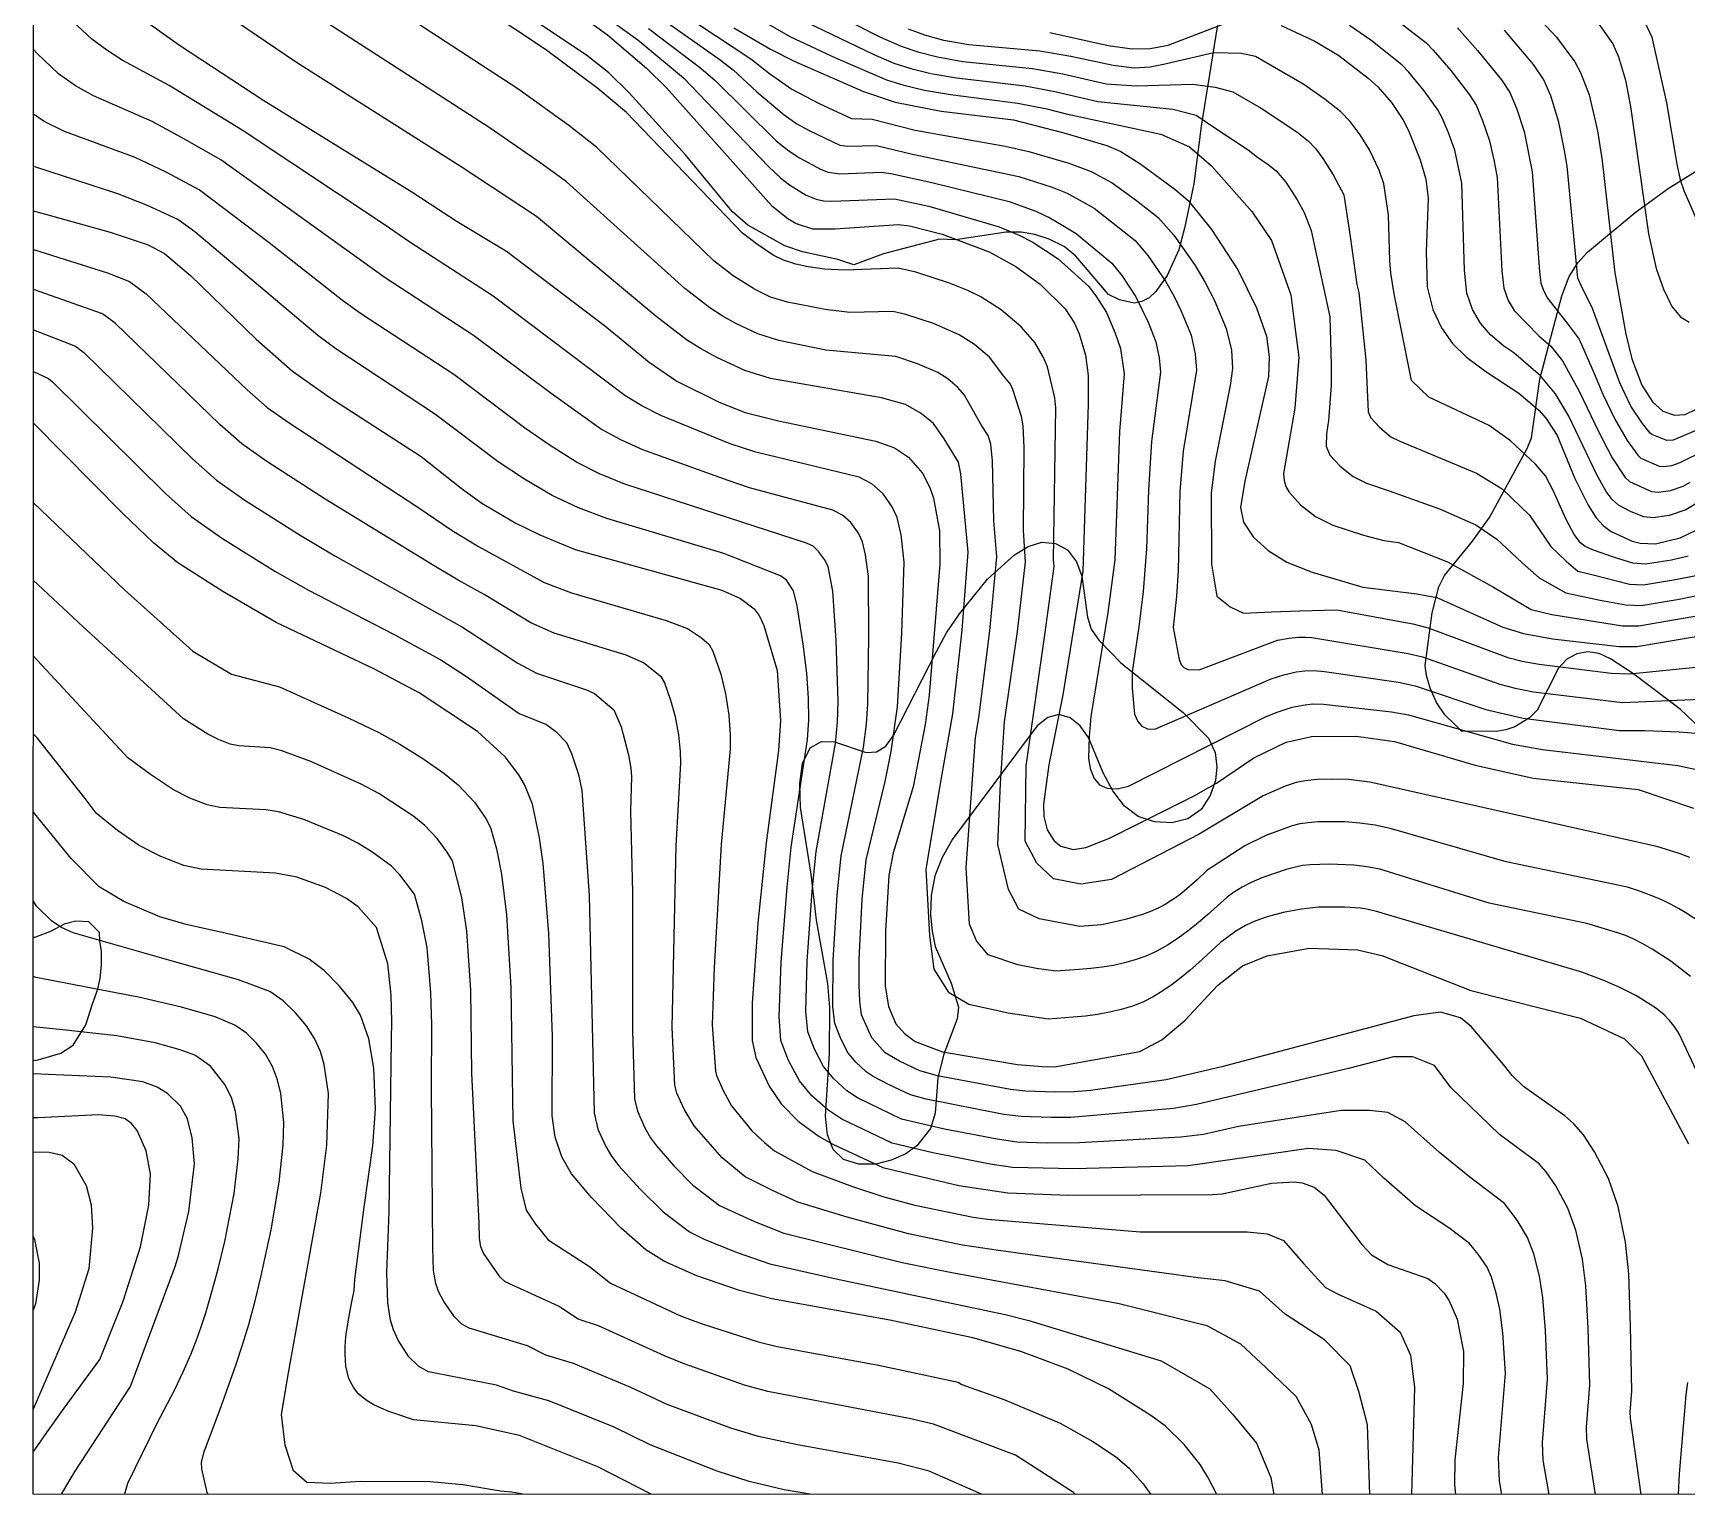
# Model space of a CAD drawing. Extents: x 197794 to 200030, y 561152 to 563931.
# Drawn here: x 197793.8 to 198080.2, y 561152.4 to 561405.7 of the extents above; entities that cross this region are included whole.
import ezdxf

# ---------------------------------------------------------------- set-up
doc = ezdxf.new("R2010")
doc.units = 0
for name, color, linetype in [('F0017111', 30, 'CONTINUOUS'), ('F0017114', 7, 'CONTINUOUS'), ('G0037213', 32, 'CONTINUOUS'), ('H0017334', 7, 'CONTINUOUS')]:
    doc.layers.add(name, color=color, linetype=linetype)

msp = doc.modelspace()

# ---------------------------------------------------------------- linework, layer by layer
at = {"layer": 'F0017111'}
for points, elevation in [([(197888.01, 561421.17), (197918.1, 561401.25), (197921.33, 561398.74), (197925.2, 561396.02), (197929.88, 561393.55), (197935.53, 561390.96), (197939.06, 561390.82), (197946.55, 561388.89), (197962.12, 561386.14), (197966.2, 561385.24), (197973.13, 561383.21), (197976.99, 561381.77), (197980.65, 561379.8), (197984.85, 561376.76), (197988.63, 561373.77), (197991.31, 561370.73), (197994.99, 561365.5), (197996.77, 561362.51), (197998.31, 561359.51), (198000.4, 561354.55), (198001.3, 561350.81), (198001.5, 561347.64), (198001.06, 561344.68), (197998.5, 561331.57), (197997.8, 561326.09), (197997.84, 561313.75), (197998.76, 561308.2), (198001.08, 561306.35), (198003.39, 561305.27), (198008.259, 561305.512), (198013.129, 561305.699), (198019.533, 561305.82), (198032.692, 561303.403), (198035.38, 561302.742), (198049.181, 561297.597), (198051.651, 561296.971), (198054.588, 561296.411), (198067.038, 561294.85), (198070.243, 561294.773), (198084.601, 561296.175)], 545), ([(198080.68, 561262.93), (198078.99, 561263.571), (198075.511, 561264.665), (198074.677, 561264.928), (198025.265, 561275.995), (198021.584, 561276.444), (198018.649, 561276.524), (198016.087, 561276.443), (198014.08, 561276.237), (198012.476, 561275.925), (198010.622, 561275.335), (198006.792, 561273.605), (197995.71, 561267.022), (197980.526, 561259.154), (197975.22, 561258.31), (197970.48, 561259.23), (197967.57, 561261.98), (197965.58, 561265.81), (197965.74, 561278.8), (197969.05, 561301.94), (197970.62, 561313.35), (197970.51, 561314.49), (197970.86, 561340.82), (197970.71, 561342.56), (197969.45, 561347.91), (197968.77, 561349.54), (197967.25, 561352.15), (197964.86, 561354.86), (197961.43, 561357.79), (197957.92, 561360.03), (197955.64, 561361.14), (197952.49, 561362.4), (197946.64, 561364.32), (197943.61, 561364.99), (197934.37, 561364.65), (197930.85, 561364.84), (197927.98, 561365.23), (197925.88, 561365.7), (197923.71, 561366.38), (197921.95, 561367.26), (197919.04, 561369.2), (197916.66, 561371.08), (197896.54, 561391.96), (197891.61, 561396.12), (197882.53, 561402.87), (197861.08, 561417.13)], 520), ([(197887.51, 561412.55), (197898.49, 561404.53), (197906.42, 561397.97), (197921.11, 561382.61), (197923.28, 561380.59), (197924.78, 561379.44), (197927.68, 561377.66), (197929.4, 561376.96), (197930.64, 561376.69), (197932.1, 561376.6), (197942.96, 561377), (197948.9, 561375.75), (197961.07, 561372.2), (197964.53, 561370.73), (197966.88, 561369.49), (197971.27, 561366.64), (197976.56, 561361.91), (197977.82, 561360.23), (197979.64, 561357.31), (197981.18, 561353.74), (197982.11, 561351.12), (197982.73, 561346.73), (197981.89, 561336.75), (197981.09, 561314.48), (197979.92, 561305.41), (197976.97, 561287.37), (197976.65, 561283.93), (197976.56, 561280.13), (197976.82, 561278.35), (197977.53, 561276.65), (197978.47, 561275.53), (197979.78, 561274.94), (197981.52, 561274.84), (197983.459, 561275.313), (198007.065, 561287.259), (198009.029, 561288.058), (198011.838, 561289.005), (198013.682, 561289.362), (198015.349, 561289.549), (198017.237, 561289.523), (198028.993, 561288.204), (198031.964, 561287.634), (198049.943, 561282.578), (198055.134, 561281.639), (198078.612, 561278.884), (198082.899, 561277.969)], 530), ([(198082.439, 561251.75), (198079.976, 561253.365), (198078.721, 561254.126), (198077.437, 561254.831), (198076.149, 561255.455), (198074.833, 561256.025), (198072.155, 561257.077), (198069.897, 561257.789), (198048.863, 561262.216), (198028.988, 561267.94), (198026.161, 561268.544), (198023.533, 561268.909), (198020.944, 561269.109), (198016.322, 561269.116), (198014.555, 561268.972), (198013.149, 561268.761), (198011.808, 561268.431), (198007.27, 561266.753), (198003.64, 561264.95), (197997.058, 561260.701), (197995.342, 561259.074), (197993.591, 561257.51), (197992.692, 561256.772), (197991.771, 561256.073), (197990.825, 561255.421), (197989.849, 561254.825), (197988.583, 561254.166), (197987.271, 561253.592), (197985.919, 561253.093), (197984.533, 561252.655), (197983.121, 561252.267), (197981.689, 561251.916), (197978.79, 561251.274), (197975.07, 561250.98), (197968.03, 561252.35), (197964.51, 561254.03), (197962.68, 561257.4), (197960.84, 561265.19), (197961.3, 561275.74), (197961.98, 561286.46), (197964.26, 561302.07), (197965.66, 561314.17), (197965.31, 561319.56), (197965.41, 561333.93), (197965.25, 561337.68), (197964.94, 561339.3), (197963.42, 561344), (197963.06, 561344.91), (197961.89, 561346.29), (197959.38, 561349.61), (197956.81, 561351.81), (197954.17, 561353.49), (197949.7, 561355.42), (197944.92, 561357.01), (197942.65, 561357.51), (197935.19, 561357.36), (197930.96, 561357.84), (197924.41, 561359.1), (197921.5, 561360.02), (197918.7, 561361.35), (197915, 561363.67), (197911.64, 561366.28), (197891.35, 561385.96), (197886.58, 561389.72), (197877.72, 561396.07), (197855.05, 561410.87)], 515), ([(197916.39, 561409.96), (197924.95, 561405.08), (197932.74, 561401.42), (197941.58, 561397.62), (197944.58, 561396.7), (197948.15, 561395.86), (197952.65, 561395.09), (197964.33, 561393.61), (197969.31, 561392.61), (197972.7, 561391.73), (197989.05, 561388.24), (197994.02, 561386.02), (197997.83, 561382.74), (198004.82, 561374.83), (198008.23, 561369.79), (198011.58, 561360.42), (198012.23, 561355.29), (198012.98, 561349.61), (198012.27, 561340.75), (198010.33, 561329.46), (198010.41, 561328.23), (198010.73, 561327.21), (198011.29, 561326.21), (198013.25, 561324.01), (198015.83, 561322.02), (198018.87, 561320.51), (198024.14, 561318.77), (198027.71, 561317.87), (198030.23, 561317.49), (198038.7, 561314.13), (198046.69, 561309.76), (198053.21, 561305.93), (198056.78, 561305.03), (198069.02, 561303.08), (198071.85, 561303.05), (198087.22, 561305.74)], 555), ([(197927.81, 561411.44), (197940.53, 561405.04), (197944.11, 561403.46), (197947, 561402.49), (197950.38, 561401.59), (197954.77, 561400.82), (197966.86, 561399.61), (197972.1, 561398.65), (197979.61, 561396.92), (197984.83, 561396.59), (197994.55, 561396.9), (197998.46, 561396.37), (198001.53, 561395.53), (198006.44, 561392.75), (198012.61, 561388.62), (198014.62, 561386.98), (198015.83, 561385.72), (198017.13, 561384.02), (198018.92, 561381.17), (198020.73, 561377.69), (198021.83, 561370.48), (198022.99, 561362.18), (198023.34, 561360.8), (198024.55, 561349.09), (198024.98, 561340.11), (198025.43, 561339.1), (198027.02, 561337.4), (198028.92, 561335.8), (198030.44, 561335.05), (198043.71, 561329.49), (198048.19, 561326.82), (198052.88, 561322.24), (198056.61, 561316.81), (198059.27, 561314.25), (198061.3, 561312.55), (198063.93, 561311.89), (198070.2, 561310.31), (198072.62, 561310.19), (198078.18, 561311.07), (198081.99, 561311.85)], 565), ([(198063.24, 561409.64), (198067.34, 561403.87), (198068.33, 561401.59), (198069.52, 561397.56), (198070.41, 561393), (198073.53, 561370.96), (198074.85, 561364.97), (198076.12, 561361.37), (198077.56, 561358.37), (198079.03, 561356.59), (198080.53, 561355.67)], 605), ([(198071.95, 561409.55), (198074.11, 561404.99), (198076.65, 561393.66), (198078.43, 561383.02), (198079.01, 561380.3), (198079.61, 561378.47), (198081.83, 561373.45)], 610), ([(198086.132, 561216.793), (198078.745, 561232.504), (198077.947, 561233.752), (198077.158, 561234.727), (198076.252, 561235.695), (198074.723, 561236.901), (198071.334, 561239.075), (198068.56, 561240.412), (198065.75, 561241.665), (198061.997, 561243.114), (198026.39, 561253.603), (198024.745, 561254.007), (198023.654, 561254.173), (198020.957, 561254.367), (198016.391, 561254.345), (198013.412, 561254.032), (198010.276, 561253.433), (198007.469, 561252.678), (198005.32, 561251.915), (198003.716, 561251.176), (198002.06, 561250.168), (197999.425, 561248.231), (197998.624, 561247.564), (197995.648, 561244.783), (197994.138, 561243.44), (197992.603, 561242.155), (197991.035, 561240.947), (197989.424, 561239.834), (197987.762, 561238.837), (197986.04, 561237.973), (197985.102, 561237.576), (197984.147, 561237.219), (197982.186, 561236.616), (197980.169, 561236.141), (197978.104, 561235.774), (197976.002, 561235.493), (197973.87, 561235.276), (197969.56, 561234.95), (197962.66, 561235.97), (197955.8, 561237.52), (197952.43, 561239.51), (197949.83, 561243.64), (197949.07, 561249.45), (197948.46, 561260.91), (197951.06, 561276.39), (197953.08, 561287.85), (197954.67, 561302.31), (197955.73, 561315.82), (197954.46, 561329.37), (197954.04, 561331.4), (197951.53, 561335.45), (197949.71, 561338.09), (197947.57, 561339.85), (197944.85, 561341.42), (197940.71, 561342.56), (197921.46, 561345.91), (197917.06, 561347.29), (197912.2, 561349.54), (197909.34, 561351.08), (197906.92, 561352.62), (197901.6, 561356.69), (197880.98, 561373.95), (197868.1, 561382.45), (197839.41, 561400.63), (197827.05, 561409.01)], 505), ([(198080.781, 561242.347), (198077.355, 561244.975), (198074.175, 561247.071), (198072.542, 561248.026), (198070.857, 561248.869), (198069.511, 561249.428), (198068.134, 561249.92), (198065.328, 561250.793), (198062.81, 561251.502), (198045.943, 561255.052), (198027.015, 561260.941), (198024.748, 561261.362), (198022.503, 561261.615), (198018.284, 561261.819), (198014.95, 561261.698), (198013.621, 561261.545), (198012.366, 561261.291), (198010.787, 561260.854), (198006.564, 561259.414), (198004.687, 561258.6), (198003.16, 561257.812), (198001.67, 561256.915), (198000.562, 561256.106), (197997.224, 561253.09), (197995.531, 561251.639), (197993.809, 561250.255), (197992.05, 561248.963), (197990.243, 561247.784), (197988.379, 561246.74), (197987.423, 561246.277), (197986.448, 561245.856), (197984.641, 561245.206), (197982.779, 561244.685), (197980.871, 561244.276), (197978.924, 561243.959), (197976.946, 561243.716), (197974.945, 561243.529), (197970.903, 561243.247), (197967.55, 561243.74), (197964.28, 561244.37), (197959.16, 561246.08), (197957.17, 561248.53), (197955.95, 561251.43), (197955.34, 561261.22), (197956.95, 561283.73), (197957.53, 561287.15), (197959.46, 561302.19), (197960.69, 561315), (197960.13, 561321.27), (197959.93, 561331.65), (197959.65, 561334.54), (197959.18, 561336.05), (197957.96, 561337.9), (197955.1, 561343.01), (197953.9, 561344.36), (197952.19, 561345.83), (197950.43, 561346.95), (197946.92, 561348.44), (197943.19, 561349.7), (197931.08, 561350.83), (197922.93, 561352.51), (197919.28, 561353.65), (197915.45, 561355.44), (197913.09, 561356.75), (197910.96, 561358.15), (197906.62, 561361.49), (197886.17, 561379.95), (197881.55, 561383.31), (197872.91, 561389.26), (197845.09, 561407.22)], 510), ([(197902.2, 561408.52), (197912.36, 561401.37), (197915, 561399.37), (197919.14, 561395.57), (197923.84, 561391.55), (197926.05, 561390.03), (197928.18, 561388.85), (197933.49, 561386.3), (197934.84, 561386.12), (197939.86, 561386.23), (197946.06, 561384.78), (197964.49, 561380.9), (197970.27, 561379.05), (197972.84, 561378.01), (197977.52, 561375.42), (197984.61, 561369.82), (197986.82, 561367.23), (197989.87, 561362.77), (197991.32, 561360.24), (197992.6, 561357.59), (197994.3, 561353.41), (197995.04, 561350.15), (197995.24, 561347.34), (197992.96, 561333.3), (197992.35, 561326.32), (197992.07, 561312.58), (197991.81, 561308.2), (197991.18, 561302.79), (197992.24, 561297.24), (197992.6, 561296.39), (197993.07, 561295.83), (197993.73, 561295.53), (197995.723, 561295.473), (198009.285, 561300.567), (198011.3, 561300.918), (198012.917, 561301.089), (198014.148, 561301.113), (198015.242, 561301.068), (198031.906, 561298.286), (198034.363, 561297.684), (198047.755, 561292.964), (198050.433, 561292.29), (198053.597, 561291.67), (198069.032, 561289.822), (198085.231, 561290.472)], 540), ([(197926.38, 561408.26), (197939.27, 561402.05), (197942.85, 561400.54), (197945.79, 561399.59), (197949.27, 561398.72), (197953.71, 561397.96), (197965.59, 561396.61), (197970.71, 561395.63), (197978.14, 561393.89), (197991.17, 561392.57), (197995.18, 561391.51), (197998.57, 561389.19), (198004.2, 561385.53), (198005.82, 561384.26), (198007.68, 561382.98), (198009.03, 561381.89), (198010.7, 561379.92), (198012.65, 561376.86), (198013.9, 561374.63), (198015.1, 561371.54), (198015.63, 561369.12), (198018.33, 561356.57), (198018.59, 561348.23), (198018.55, 561344.7), (198018.09, 561338.64), (198017.77, 561336.31), (198017.7, 561334.17), (198018.36, 561332.65), (198020.14, 561330.7), (198022.37, 561328.91), (198024.66, 561327.78), (198028.61, 561326.47), (198037.32, 561323.31), (198043.61, 561320.54), (198047.23, 561318.09), (198051.6, 561314.04), (198054.58, 561311.38), (198059.18, 561308.76), (198065.15, 561307.52), (198069.61, 561306.7), (198072.24, 561306.62), (198078.85, 561307.7), (198085.54, 561309.06)], 560), ([(198087.59, 561327.71), (198080, 561323.14), (198077.08, 561322.17), (198074.3, 561321.78), (198072.7, 561321.94), (198070.5, 561322.83), (198068.29, 561323.99), (198067.25, 561324.94), (198066.2, 561326.36), (198064.55, 561329.23), (198059.7, 561339.41), (198057.41, 561343.26), (198054.81, 561346.38), (198050.17, 561350.35), (198048.48, 561351.52), (198046.17, 561353.47), (198044.42, 561355.5), (198043.05, 561357.85), (198042.08, 561360.68), (198041.63, 561364.68), (198041.21, 561379.75), (198039.99, 561385.42), (198038.87, 561388.46), (198037.8, 561391.06), (198037.01, 561392.42), (198034.65, 561395.72), (198032.04, 561398.93), (198030.79, 561400.25), (198025.45, 561404.5), (198021.74, 561407.05)], 580), ([(198028.45, 561409.11), (198034.93, 561404.1), (198036.25, 561402.79), (198039.29, 561399.22), (198042.54, 561395.03), (198043.66, 561393.25), (198044.78, 561390.59), (198045.99, 561387.05), (198046.71, 561383.75), (198047.28, 561380.72), (198048.14, 561364.55), (198048.48, 561361.56), (198049.21, 561359.43), (198050.24, 561357.67), (198054.55, 561353.31), (198056.63, 561351.49), (198058.62, 561348.98), (198061.57, 561343.61), (198064.87, 561336.7), (198067.2, 561332.19), (198069.45, 561328.77), (198070.22, 561328.06), (198074.02, 561326.34), (198075.23, 561326.22), (198077.31, 561326.51), (198079.5, 561327.24), (198080.71, 561327.94)], 585), ([(198040.45, 561406.66), (198043.93, 561402.71), (198048.08, 561397.65), (198049.52, 561395.44), (198050.68, 561392.72), (198051.98, 561388.67), (198053.35, 561381.69), (198054.65, 561364.43), (198054.88, 561362.43), (198055.37, 561361.01), (198056.05, 561359.84), (198059.75, 561355.04), (198061.48, 561352.7), (198064.13, 561346.77), (198065.59, 561343.22), (198067.67, 561338.89), (198069.84, 561335.14), (198071.64, 561332.6), (198072.16, 561332.13), (198075.35, 561330.75), (198076.15, 561330.67), (198077.53, 561330.86), (198079, 561331.35), (198087.66, 561335.65)], 590), ([(197900.35, 561406.53), (197909.39, 561399.67), (197911.91, 561397.49), (197922.48, 561387.08), (197924.67, 561385.31), (197926.48, 561384.14), (197930.15, 561382.15), (197931.44, 561381.63), (197933.47, 561381.36), (197940.66, 561381.65), (197942.3, 561381.43), (197949.43, 561379.87), (197962.78, 561376.55), (197967.4, 561374.89), (197969.86, 561373.75), (197971.52, 561372.77), (197974.4, 561371.03), (197980.58, 561365.86), (197982.32, 561363.73), (197984.76, 561360.04), (197986.89, 561355.66), (197988.21, 561352.26), (197988.78, 561349.5), (197988.99, 561347.03), (197987.43, 561335.02), (197986.91, 561326.55), (197986.6, 561316.43), (197985.99, 561309), (197985.28, 561302.89), (197984.08, 561295.08), (197984.08, 561292.28), (197984.53, 561287.79), (197985.07, 561286.52), (197985.77, 561285.68), (197986.75, 561285.23), (197988.05, 561285.16), (198008.175, 561293.913), (198010.39, 561294.598), (198012.482, 561295.081), (198014.011, 561295.259), (198015.436, 561295.312), (198017.408, 561295.151), (198030.217, 561293.307), (198033.125, 561292.674), (198045.366, 561288.573), (198051.838, 561287.109), (198068.468, 561284.952), (198072.856, 561284.959), (198078.85, 561284.712), (198083.857, 561284.316)], 535), ([(198080.41, 561315.12), (198077.52, 561314.45), (198073, 561313.76), (198070.79, 561313.92), (198067.63, 561314.88), (198063.97, 561316.2), (198062.56, 561316.81), (198061.71, 561317.46), (198060.66, 561318.87), (198059.19, 561321.59), (198057.06, 561326.41), (198055.66, 561329.07), (198053.92, 561331.09), (198049.62, 561335.12), (198045.93, 561337.79), (198035.47, 561342.7), (198032.49, 561345.54), (198029.47, 561360.55), (198028.89, 561364.13), (198028.71, 561366.3), (198028.48, 561374.26), (198027.69, 561379.64), (198026.85, 561382.01), (198025.19, 561385.49), (198023.57, 561388.12), (198021.83, 561390.39), (198020.22, 561392.07), (198017.53, 561394.25), (198013.82, 561396.81), (198009.42, 561399.37), (198005.44, 561401.66), (198003.01, 561402.19), (197998.25, 561402.29), (197989.54, 561400.3), (197987.2, 561399.82), (197984.47, 561399.66), (197980.81, 561400.1), (197973.5, 561401.68), (197968.12, 561402.6), (197955.83, 561403.68), (197951.49, 561404.45), (197948.2, 561405.38), (197945.37, 561406.38)], 570), ([(198081.61, 561336.84), (198077.76, 561335.21), (198076.67, 561335.15), (198074.09, 561336.2), (198073.83, 561336.44), (198072.48, 561338.1), (198070.48, 561341.09), (198068.54, 561345.13), (198063.8, 561358.05), (198061.87, 561362.01), (198061.28, 561363.31), (198059.42, 561382.66), (198058.97, 561385.4), (198057.98, 561390.3), (198056.59, 561394.85), (198055.39, 561397.63), (198053.62, 561400.26), (198048.57, 561406.21)], 595), ([(197878.588, 561152.678), (197876.67, 561153.06), (197874.74, 561153.21), (197868.19, 561154.32), (197862.57, 561154.83), (197850.44, 561154.88), (197845.28, 561154.57), (197841.21, 561154.72), (197838.86, 561156.76), (197837.43, 561161.16), (197836.81, 561166.48), (197838.014, 561173.679), (197843.631, 561204.846), (197844.674, 561213.139), (197844.924, 561222.067), (197844.203, 561227.133), (197843.533, 561229.375), (197842.534, 561231.587), (197841.133, 561233.807), (197839.258, 561236.074), (197837.086, 561238.138), (197834.791, 561239.753), (197829.338, 561241.777), (197817.692, 561245.074), (197800.724, 561249.882), (197798.695, 561250.832), (197797.061, 561251.929), (197794.449, 561254.477), (197793.817, 561255.43)], 420), ([(197824.041, 561152.686), (197823.95, 561152.98), (197823, 561157.07), (197822.97, 561158.24), (197823.42, 561160.05), (197826.43, 561168.072), (197828.913, 561175.052), (197830.081, 561178.563), (197831.161, 561182.099), (197832.258, 561186.16), (197833.241, 561190.254), (197835.016, 561198.497), (197836.375, 561206.728), (197837.069, 561213.151), (197837.238, 561217.052), (197836.715, 561222.09), (197836.127, 561224.451), (197835.223, 561226.734), (197834.013, 561228.878), (197832.506, 561230.821), (197830.733, 561232.52), (197828.724, 561233.935), (197825.345, 561235.346), (197819.462, 561237.033), (197812.072, 561238.755), (197804.172, 561240.272), (197794.317, 561242.175), (197793.814, 561242.37)], 415), ([(197809.67, 561152.688), (197809.71, 561152.99), (197810.21, 561154.59), (197811.52, 561157.33), (197815.219, 561164.903), (197818.321, 561170.846), (197819.777, 561173.855), (197821.119, 561176.909), (197822.048, 561179.277), (197822.9, 561181.676), (197823.686, 561184.101), (197824.416, 561186.547), (197825.756, 561191.487), (197827.007, 561196.463), (197828.586, 561204.747), (197829.312, 561210.759), (197829.491, 561214.258), (197828.863, 561218.985), (197828.131, 561221.385), (197827.001, 561223.616), (197824.527, 561226.815), (197821.79, 561228.696), (197819.284, 561229.651), (197814.946, 561230.857), (197808.314, 561232.087), (197798.922, 561233.117), (197793.812, 561233.614)], 410), ([(197798.7, 561152.689), (197798.75, 561152.79), (197801.07, 561156.67), (197810.66, 561171.32), (197818.4, 561192.108), (197818.985, 561194.043), (197820.76, 561201.631), (197821.757, 561209.886), (197821.317, 561214.38), (197820.502, 561217.668), (197819.308, 561219.883), (197817.071, 561222.091), (197815.282, 561223.16), (197812.783, 561224.12), (197807.254, 561224.887), (197796.375, 561225.379), (197793.809, 561225.503)], 405), ([(197793.806, 561211.99), (197796.566, 561211.907), (197798.801, 561211.415), (197800.864, 561209.904), (197802.978, 561206.171), (197803.843, 561202.81), (197804.098, 561198.784), (197803.449, 561191.713), (197801.071, 561184.235), (197793.794, 561167.39)], 395), ([(197793.802, 561197.351), (197794.022, 561196.826), (197794.848, 561192.717), (197794.841, 561189.756), (197794.209, 561185.672), (197793.799, 561184.582)], 390)]:
    msp.add_lwpolyline(points, dxfattribs=dict(at, elevation=elevation))
at = {"layer": 'F0017111', "flags": 128}
for points, elevation in [([(198072.23, 561152.652), (198070.4, 561165.85), (198070.35, 561166.87), (198070.65, 561170.51), (198070.42, 561181.83), (198070.08, 561190.84), (198069.54, 561196.32), (198068.26, 561202.49), (198066.56, 561207.39), (198064.18, 561211.99), (198062.25, 561214.95), (198060.59, 561216.85), (198059, 561218.21), (198051.87, 561223.32), (198049.88, 561225.21), (198048.38, 561227.11), (198042.78, 561233.71), (198040.96, 561235.2), (198037.48, 561236.19), (198032.85, 561235.53), (197999.64, 561226.68), (197990.01, 561224.45), (197976.88, 561222.62), (197974.04, 561222.36), (197970.8, 561222.3), (197965.64, 561222.51), (197963.06, 561222.79), (197950.37, 561225.17), (197947.32, 561226.01), (197943.8, 561227.68), (197941.35, 561229.15), (197939.02, 561231.7), (197937.26, 561235.69), (197936.95, 561238.05), (197936.81, 561240.9), (197936.85, 561245.29), (197937.35, 561255.71), (197938.03, 561262.53), (197941.34, 561276.1), (197942.4, 561281.29), (197943.49, 561289.05), (197944.2, 561301.8), (197944.6, 561314.12), (197944.08, 561318.85), (197943.41, 561321.85), (197942.56, 561323.7), (197940.99, 561325.92), (197939.05, 561327.66), (197936.81, 561328.79), (197918.92, 561333.16), (197914.49, 561334.59), (197902.49, 561339.47), (197899.22, 561341.19), (197896.26, 561342.96), (197873.45, 561360.17), (197859.02, 561369.5), (197854.61, 561372.57), (197830.01, 561388.9), (197817.38, 561396.65), (197809.24, 561401.04), (197806.55, 561402.77), (197803.99, 561404.67), (197797.29, 561410.88)], 495), ([(198064.34, 561152.653), (198062.85, 561162.23), (198062.75, 561164.27), (198063.35, 561171.55), (198063.05, 561181.43), (198062.65, 561188.8), (198062.08, 561193.38), (198060.94, 561198.41), (198059.57, 561202.25), (198057.46, 561206.08), (198055.82, 561208.51), (198054.57, 561209.93), (198047.72, 561214.99), (198039.3, 561223.12), (198036.48, 561226.92), (198032.68, 561228.41), (198029.37, 561228.41), (198021.59, 561226.43), (197995.23, 561220.17), (197991.28, 561219.49), (197973.47, 561217.9), (197970.06, 561217.9), (197964.88, 561218.09), (197961.89, 561218.47), (197948.43, 561221.1), (197945.73, 561221.83), (197942.01, 561223.58), (197939.24, 561225.05), (197938.03, 561225.85), (197936.28, 561227.5), (197934.84, 561229.23), (197933.58, 561231.74), (197932.6, 561234.22), (197932.29, 561237.17), (197932.33, 561245.13), (197933.01, 561256.41), (197933.7, 561263.27), (197937.56, 561281.98), (197938.11, 561286.02), (197938.35, 561289.54), (197938.52, 561301.16), (197938.43, 561311.59), (197937.94, 561315.36), (197937.43, 561317.61), (197936.69, 561319.14), (197935.4, 561320.95), (197933.95, 561322.25), (197932.27, 561323.1), (197917.86, 561327), (197914.13, 561328.26), (197899.38, 561333.54), (197895.56, 561335.29), (197892.06, 561337.19), (197883.51, 561343.29), (197870.06, 561353.37), (197854.75, 561363.35), (197826.29, 561383.75), (197820.03, 561387.37), (197814.41, 561390.4), (197804.25, 561394.86), (197801.13, 561396.59), (197798.19, 561398.66), (197794.48, 561402.2), (197793.857, 561402.864)], 490), ([(198056.299, 561152.654), (198055.29, 561158.61), (198055.15, 561161.67), (198056.05, 561172.58), (198055.68, 561181.02), (198055.22, 561186.77), (198054.62, 561190.45), (198053.63, 561194.34), (198052.57, 561197.12), (198050.75, 561200.17), (198048.56, 561203.02), (198042.58, 561207.62), (198037.31, 561211.87), (198031.35, 561217.16), (198028.37, 561218.82), (198025.23, 561219.15), (198020.27, 561219.15), (198002.53, 561216.39), (197996.44, 561215), (197992.56, 561214.52), (197974.98, 561213.55), (197969.32, 561213.49), (197964.12, 561213.68), (197960.71, 561214.15), (197951.63, 561215.91), (197944.14, 561217.65), (197936.53, 561221.35), (197934.72, 561222.55), (197932.46, 561224.6), (197930.66, 561226.76), (197929.08, 561229.78), (197927.94, 561232.74), (197927.62, 561236.28), (197927.82, 561244.97), (197928.68, 561257.12), (197929.38, 561264.01), (197932.72, 561282.68), (197933.11, 561286.39), (197933.2, 561290.04), (197932.84, 561300.52), (197932.26, 561309.06), (197931.46, 561313.37), (197930.82, 561314.58), (197929.82, 561315.97), (197928.85, 561316.85), (197927.73, 561317.41), (197896.27, 561327.6), (197891.89, 561329.38), (197887.86, 561331.42), (197883.31, 561334.32), (197878.91, 561337.39), (197866.67, 561346.57), (197850.49, 561357.19), (197847.39, 561359.4), (197834.67, 561369.4), (197822.57, 561378.6), (197816.83, 561381.63), (197811.44, 561384.15), (197799.26, 561388.69), (197795.71, 561390.41), (197793.854, 561391.667)], 485), ([(198048.121, 561152.655), (198047.74, 561154.99), (198047.54, 561159.07), (198048.75, 561173.62), (198048.31, 561180.61), (198047.79, 561184.73), (198047.16, 561187.52), (198046.32, 561190.26), (198045.57, 561191.99), (198044.04, 561194.26), (198042.54, 561196.1), (198038.93, 561198.82), (198033.17, 561202.61), (198027.71, 561207.4), (198024.4, 561210.55), (198019.44, 561212.2), (198014.64, 561212.53), (197993.83, 561209.56), (197974.03, 561209.02), (197963.36, 561209.27), (197959.53, 561209.83), (197949.58, 561211.82), (197942.55, 561213.47), (197933.81, 561217.65), (197931.41, 561219.25), (197928.63, 561221.69), (197926.48, 561224.29), (197924.59, 561227.81), (197923.28, 561231.27), (197922.96, 561235.4), (197923.3, 561244.81), (197924.34, 561257.82), (197925.05, 561264.75), (197927.88, 561283.38), (197928.11, 561286.75), (197928.06, 561290.53), (197927.75, 561294.86), (197927.16, 561299.89), (197926.09, 561306.54), (197925.49, 561309.13), (197924.23, 561311), (197923.19, 561311.72), (197913.42, 561315.6), (197893.16, 561321.67), (197888.23, 561323.48), (197883.66, 561325.64), (197878.89, 561328.46), (197874.31, 561331.5), (197863.28, 561339.77), (197846.22, 561351.04), (197843.07, 561353.34), (197821.79, 561371.33), (197818.85, 561373.46), (197813.62, 561375.89), (197808.47, 561377.89), (197794.27, 561382.52), (197793.851, 561382.699)], 480), ([(197793.847, 561368.241), (197806.69, 561364.18), (197810.46, 561362.7), (197813.4, 561360.57), (197830.86, 561343.94), (197834.33, 561340.86), (197838.11, 561338.21), (197860.44, 561323.63), (197866.33, 561319.61), (197870.91, 561316.79), (197882.29, 561310.58), (197887.03, 561308.78), (197903.39, 561303.97), (197907.08, 561302.6), (197909.55, 561300.99), (197910.84, 561299.82), (197911.52, 561298.66), (197912.86, 561294.69), (197913.71, 561291.28), (197914.25, 561287.6), (197914.51, 561284.21), (197914.49, 561281.7), (197912.93, 561265.22), (197911.71, 561243.9), (197911.38, 561234), (197911.94, 561225.93), (197912.11, 561225.22), (197913.31, 561222.61), (197914.75, 561219.92), (197918.23, 561215.6), (197920.47, 561213.62), (197922.19, 561212.18), (197928.67, 561208.6), (197935.68, 561205.96), (197941.13, 561204.18), (197946.45, 561202.75), (197956.55, 561200.67), (197959.03, 561200.31), (197985.5, 561198.1), (198004.03, 561198.1), (198007.51, 561197.77), (198010.32, 561196.61), (198013.79, 561192.64), (198017.6, 561188.5), (198019.75, 561187.35), (198026.37, 561184.37), (198030.51, 561180.73), (198032.33, 561176.76), (198032.99, 561171.14), (198032.47, 561152.658)], 470), ([(198025.27, 561152.659), (198024.85, 561164.68), (198023.36, 561170.47), (198021.87, 561174.93), (198017.4, 561179.4), (198010.62, 561183.87), (198006.15, 561187.84), (198000.19, 561189.66), (197995.56, 561190.15), (197960.98, 561194.87), (197954.74, 561195.83), (197945.37, 561197.77), (197934.74, 561200.64), (197926.23, 561203.26), (197921.82, 561205.26), (197917.07, 561207.66), (197913.11, 561210.93), (197908.24, 561216.48), (197906.52, 561219.37), (197905.27, 561222.13), (197904.94, 561223.54), (197904.47, 561233.5), (197905.15, 561264.95), (197905.94, 561279.31), (197905.91, 561281.31), (197905.58, 561284.17), (197905.01, 561287.3), (197904.24, 561290.12), (197903.12, 561293.31), (197902.61, 561294.18), (197899.49, 561296.65), (197896.5, 561297.98), (197884, 561301.82), (197880, 561303.58), (197871.92, 561308.52), (197867.37, 561310.99), (197862.95, 561313.61), (197844.37, 561325.03), (197834.27, 561331.53), (197829.93, 561334.57), (197826.14, 561337.95), (197807.99, 561355.5), (197805.79, 561357.1), (197793.846, 561361.332)], 465), ([(197793.844, 561354.33), (197801.12, 561351.49), (197802.59, 561350.43), (197821.43, 561331.96), (197825.54, 561328.28), (197830.43, 561324.85), (197840.01, 561318.8), (197846.07, 561315.17), (197868.16, 561302.84), (197877.72, 561296.58), (197880.97, 561294.86), (197889.6, 561291.98), (197890.98, 561291.33), (197894.37, 561288.53), (197895.62, 561285.56), (197896.91, 561280.74), (197897.31, 561278.41), (197897.39, 561276.93), (197897.25, 561270.96), (197897.56, 561256.92), (197897.56, 561232.99), (197897.94, 561221.15), (197898.44, 561219.03), (197899.74, 561216.13), (197900.72, 561214.42), (197901.74, 561213.03), (197904.75, 561209.58), (197908, 561206.25), (197912.65, 561202.66), (197918.69, 561199.92), (197923.79, 561197.92), (197944.29, 561192.79), (197952.6, 561191.15), (197981.83, 561185.69), (197997.05, 561181.88), (198002.84, 561178.74), (198007.31, 561174.6), (198012.44, 561169.64), (198015.09, 561164.84), (198016.41, 561160.38), (198017.03, 561152.66)], 460), ([(197793.842, 561347.11), (197796.45, 561345.89), (197797.18, 561345.35), (197816.71, 561325.97), (197821.14, 561321.99), (197826.59, 561318.18), (197835.65, 561312.56), (197841.46, 561309.24), (197856.2, 561301.62), (197864.39, 561297.17), (197868.86, 561294.28), (197877.95, 561287.9), (197882.71, 561285.99), (197884.3, 561284.76), (197886.14, 561282.89), (197887, 561280.99), (197888.24, 561277.31), (197888.84, 561274.55), (197890.09, 561256.39), (197890.94, 561218.76), (197891.61, 561215.93), (197892.95, 561212.89), (197893.97, 561211.23), (197895.23, 561209.58), (197898.9, 561205.5), (197902.88, 561201.57), (197907.46, 561198.13), (197910, 561196.85), (197915.55, 561194.58), (197921.36, 561192.57), (197932.87, 561189.99), (197962.09, 561183.81), (197966.19, 561182.76), (197989.11, 561175.76), (197997.55, 561170.96), (198001.52, 561166.5), (198005.65, 561161.54), (198008.14, 561155.58), (198008.61, 561152.661)], 455), ([(197793.836, 561324.354), (197809.61, 561309.29), (197821.47, 561298.68), (197828.13, 561294.68), (197836.46, 561292.52), (197848.36, 561287.12), (197853.65, 561284.6), (197857.28, 561282.59), (197861.29, 561280.07), (197864.91, 561277.55), (197867.38, 561275.54), (197870.24, 561272.54), (197872.19, 561269.73), (197872.99, 561268.12), (197874.04, 561264.43), (197874.9, 561260.09), (197875.75, 561253.03), (197876.52, 561240.44), (197876.88, 561217.33), (197878.25, 561205.68), (197879.17, 561201.85), (197880.8, 561199.44), (197882.98, 561196.76), (197890.16, 561192.11), (197893.76, 561189.26), (197905.92, 561183.58), (197909.48, 561182.23), (197919.37, 561179.05), (197922.66, 561178.25), (197940.16, 561175.04), (197953.97, 561172.09), (197954.63, 561171.7), (197962.08, 561169.01), (197971.63, 561164.97), (197977.29, 561161.8), (197981.21, 561159.24), (197983.58, 561157.18), (197986, 561154.51), (197987.347, 561152.664)], 445), ([(197974.315, 561152.665), (197973.93, 561152.99), (197963.91, 561159.43), (197949.69, 561164.81), (197945.5, 561165.82), (197921.04, 561170.46), (197917, 561171.59), (197906.55, 561175.24), (197903.1, 561176.64), (197891.67, 561181.82), (197888.17, 561183.03), (197884.79, 561185.26), (197875.51, 561189.44), (197874.66, 561190.28), (197871.81, 561194.41), (197871.34, 561195.51), (197871.1, 561197.01), (197871.02, 561199.65), (197869.75, 561225.59), (197869.61, 561239.99), (197868.9, 561250.2), (197868.01, 561256.03), (197866.41, 561262.36), (197865.52, 561263.85), (197863.76, 561266.25), (197861.62, 561268.51), (197859.73, 561270.04), (197853.65, 561274.01), (197850.59, 561275.65), (197841.91, 561279.57), (197836.88, 561281.44), (197834.86, 561281.92), (197829.39, 561282.28), (197827.91, 561282.59), (197825.9, 561283.36), (197824.04, 561284.32), (197819.84, 561286.98), (197802.48, 561302.88), (197793.832, 561311.008)], 440), ([(197957.995, 561152.668), (197948.93, 561156.68), (197943.6, 561158.08), (197925.85, 561161.27), (197919.41, 561162.67), (197914.62, 561164.14), (197903.61, 561168.24), (197897.31, 561171.15), (197887.37, 561175.34), (197882.58, 561176.79), (197879.43, 561178.41), (197869.31, 561181.44), (197868.04, 561182.12), (197866.76, 561183.38), (197864.93, 561186.06), (197864, 561187.77), (197863.51, 561189.17), (197863.15, 561191.42), (197863.03, 561195.38), (197862.78, 561223.06), (197862.84, 561234.06), (197862.69, 561239.54), (197862.05, 561247.37), (197861.13, 561251.96), (197859.84, 561256.59), (197857.29, 561259.97), (197855.86, 561261.47), (197852.47, 561263.94), (197850.01, 561265.43), (197847.52, 561266.7), (197840.69, 561269.55), (197836.31, 561270.84), (197834.07, 561271.19), (197826.14, 561271.6), (197823.91, 561272.07), (197820.91, 561273.23), (197818.11, 561274.67), (197814.12, 561277.31), (197810.2, 561280.23), (197793.829, 561297.901)], 435), ([(197928.35, 561152.672), (197923.82, 561153.47), (197917.78, 561154.87), (197912.25, 561156.68), (197900.67, 561161.24), (197894.43, 561164.29), (197883.07, 561168.86), (197876.99, 561170.56), (197874.06, 561171.55), (197862.26, 561173.89), (197860.56, 561174.8), (197858.86, 561176.47), (197856.99, 561179.37), (197856.18, 561181.13), (197855.68, 561182.83), (197855.2, 561185.83), (197855.04, 561191.11), (197855.46, 561201.6), (197855.86, 561231.33), (197855.91, 561234.58), (197855.78, 561239.1), (197855.19, 561244.55), (197853.26, 561250.83), (197850.1, 561254.43), (197848.06, 561255.88), (197844.45, 561257.74), (197839.47, 561259.52), (197835.74, 561260.25), (197822.89, 561260.93), (197819.92, 561261.54), (197815.91, 561263.1), (197812.18, 561265.02), (197808.4, 561267.64), (197804.71, 561270.63), (197802.79, 561273.18), (197794.48, 561283.69), (197793.825, 561284.355)], 430)]:
    msp.add_lwpolyline(points, dxfattribs=dict(at, elevation=elevation))
at = {"layer": 'F0017114'}
for points, elevation in [([(197881.4, 561413.95), (197893.28, 561405.4), (197899.99, 561399.65), (197903.45, 561396.27), (197921.68, 561375.87), (197924.47, 561373.59), (197925.93, 561372.74), (197928.78, 561371.85), (197932.68, 561371.83), (197943.62, 561372.58), (197945.55, 561372.35), (197951.18, 561370.91), (197959.37, 561367.86), (197963.95, 561365.28), (197968.15, 561362.25), (197972.53, 561357.96), (197974.12, 561355.5), (197974.93, 561353.66), (197976.02, 561349.97), (197976.48, 561346.43), (197976.46, 561341.48), (197975.58, 561312.52), (197972.1, 561291.12), (197969.67, 561279), (197968.77, 561272.17), (197968.81, 561270.08), (197969.41, 561267.73), (197970.59, 561265.82), (197971.74, 561264.94), (197973.88, 561264.34), (197976.07, 561264.7), (197980.175, 561266.282), (197994.7, 561273.593), (197998.715, 561275.805), (198005.147, 561280.213), (198010.761, 561282.938), (198015.139, 561283.934), (198022.866, 561283.951), (198029.535, 561283.053), (198043.489, 561278.943), (198053.531, 561276.671), (198071.741, 561274.722), (198081.298, 561271.516)], 525), ([(198048.87, 561414.39), (198057.56, 561405.02), (198060.76, 561400.73), (198061.74, 561398.92), (198063.26, 561395.03), (198064.7, 561388.82), (198065.49, 561383.63), (198067.68, 561364.18), (198069.57, 561353.61), (198070.62, 561349.34), (198072.35, 561344.73), (198074.23, 561341.85), (198076.02, 561340.27), (198077.99, 561339.56), (198079.86, 561339.68), (198081.67, 561340.54)], 600), ([(197814.15, 561407.23), (197819.16, 561403.66), (197833.73, 561394.04), (197859.37, 561378.23), (197867.2, 561373.07), (197875.79, 561367.95), (197892.71, 561355.07), (197900.46, 561348.73), (197905.29, 561345.45), (197912.61, 561341.81), (197917.08, 561340.04), (197922.89, 561338.58), (197939.74, 561335.08), (197942.95, 561333.87), (197945.35, 561332.27), (197947.8, 561329.51), (197949.07, 561327.01), (197949.69, 561325.17), (197950.75, 561319.51), (197950.79, 561313.78), (197948.97, 561291.09), (197948.29, 561286.01), (197946.18, 561275.17), (197942.75, 561263.75), (197941.96, 561259.82), (197941.42, 561250.19), (197941.32, 561240.72), (197941.92, 561237.17), (197943.2, 561234.17), (197944.66, 561232.45), (197946.54, 561231.11), (197951.29, 561229.28), (197964.24, 561227.11), (197968.55, 561226.73), (197970.668, 561226.719), (197985.422, 561229.343), (197989.244, 561231.392), (197993.25, 561234.696), (197998.902, 561240.77), (198003.207, 561244.217), (198007.471, 561245.93), (198014.754, 561247.253), (198023.096, 561246.935), (198027.35, 561245.973), (198042.744, 561239.945), (198061.729, 561235.136), (198069.375, 561231.527), (198072.311, 561228.619), (198080.415, 561213.346)], 500), ([(197969.85, 561405.8), (197979.95, 561403.59), (197984.08, 561402.98), (197987.23, 561403.05), (197990.32, 561403.62), (198001.77, 561408.03)], 575), ([(198009.93, 561407.01), (198015.72, 561404.3), (198019.92, 561401.86), (198025, 561397.91), (198026.65, 561396.41), (198029.01, 561393.71), (198031, 561390.74), (198031.94, 561388.87), (198033.99, 561383.79), (198034.93, 561380.41), (198035.34, 561377.16), (198035.01, 561367.84), (198035.21, 561361.76), (198036.14, 561357.85), (198037.65, 561354.67), (198039.56, 561351.99), (198042.02, 561349.59), (198045.33, 561347.12), (198051.07, 561343.36), (198054.55, 561340.44), (198055.8, 561338.97), (198057.72, 561336.04), (198060.78, 561328.56), (198063.04, 561323.99), (198064.44, 561321.78), (198065.68, 561320.44), (198067.04, 561319.41), (198070.7, 561317.71), (198072.06, 561317.37), (198074.7, 561317.3), (198079, 561318.34), (198082.02, 561319.73)], 575), ([(197915.12, 561406.62), (197921.47, 561402.92), (197925.58, 561400.89), (197937.58, 561395.63), (197943.06, 561393.76), (197951.02, 561392.23), (197963.54, 561390.7), (197972.29, 561388.47), (197979.72, 561386.27), (197982.12, 561385.24), (197985.44, 561383.14), (197991.52, 561378.71), (197993.79, 561376.74), (197997.83, 561371.72), (198002.38, 561364.73), (198005.65, 561358.13), (198007.34, 561353.26), (198007.8, 561349.65), (198007.7, 561346.23), (198003.63, 561328.15), (198002.86, 561323.57), (198003.37, 561321.01), (198005.07, 561318.5), (198007.67, 561316.13), (198010.89, 561314.12), (198015.27, 561312.37), (198024.07, 561309.76), (198033.42, 561308.63), (198036.84, 561307.98), (198048.31, 561302.84), (198051.87, 561301.77), (198056.9, 561300.85), (198068.43, 561299.47), (198071.47, 561299.48), (198088.9, 561302.42)], 550), ([(197900.81, 561152.675), (197891.56, 561157.42), (197878.02, 561162.85), (197870.46, 561164.53), (197859.69, 561165.582), (197856.783, 561166.524), (197855.384, 561167.03), (197854.05, 561167.577), (197852.804, 561168.18), (197851.666, 561168.853), (197850.659, 561169.609), (197850.211, 561170.023), (197849.805, 561170.463), (197849.246, 561171.216), (197848.791, 561172.036), (197848.432, 561172.917), (197848.162, 561173.854), (197847.974, 561174.844), (197847.862, 561175.883), (197847.818, 561176.965), (197847.835, 561178.086), (197847.908, 561179.243), (197848.029, 561180.43), (197848.386, 561182.879), (197848.854, 561185.398), (197849.376, 561187.952), (197849.517, 561189.885), (197851.121, 561202.395), (197852.599, 561213.019), (197853.099, 561219.378), (197852.82, 561226.457), (197851.944, 561231.55), (197850.477, 561235.657), (197849.133, 561237.839), (197846.868, 561240.65), (197844.182, 561243.385), (197841.577, 561245.334), (197837.266, 561247.485), (197827.29, 561249.791), (197820.283, 561251.365), (197815.723, 561252.662), (197809.499, 561255.339), (197805.24, 561257.893), (197800.409, 561262.771), (197793.822, 561270.843)], 425), ([(197793.792, 561159.944), (197796.16, 561163.348), (197799.193, 561167.591), (197805.35, 561176.015), (197809.401, 561186.12), (197812.418, 561195.515), (197813.819, 561202.76), (197814.139, 561208.121), (197813.388, 561212.177), (197811.842, 561215.653), (197810.857, 561216.9), (197809.723, 561217.699), (197807.974, 561218.157), (197805.142, 561218.385), (197794.645, 561217.892), (197793.807, 561217.851)], 400), ([(198080.272, 561172.017), (198079.958, 561169.909), (198078.808, 561156.229), (198078.635, 561152.651)], 500)]:
    msp.add_lwpolyline(points, dxfattribs=dict(at, elevation=elevation))
at = {"layer": 'F0017114', "flags": 128}
for points, elevation in [([(197793.849, 561374.92), (197807.14, 561371.23), (197813.7, 561369.07), (197816.55, 561367.55), (197821.06, 561363.75), (197832.44, 561352.72), (197838.73, 561347.15), (197845.19, 561342.63), (197861.01, 561332.37), (197867.9, 561326.89), (197871.52, 561324.33), (197877.41, 561320.88), (197881.51, 561318.86), (197887.64, 561316.29), (197913.06, 561309.26), (197916.28, 561307.82), (197918.65, 561306.03), (197919.51, 561304.89), (197920.34, 561303.14), (197922.61, 561295.36), (197923.23, 561286.69), (197922.86, 561281.47), (197920.72, 561265.49), (197919.27, 561251.56), (197918.29, 561237.75), (197918.29, 561231.27), (197918.94, 561228.32), (197921.25, 561223.37), (197923.35, 561220.28), (197926.26, 561217.29), (197929.93, 561214.62), (197932.28, 561213.28), (197940.96, 561209.29), (197954.12, 561206.16), (197962.6, 561204.86), (197973.07, 561204.48), (197998.02, 561204.59), (197999.7, 561204.73), (198008.22, 561206.54), (198012.13, 561206.79), (198013.54, 561206.59), (198015.61, 561205.85), (198017.38, 561204.47), (198023.88, 561195.92), (198025.55, 561194.13), (198028.36, 561192.47), (198035.28, 561190.02), (198036.52, 561189.18), (198038.13, 561187.52), (198039.01, 561186.18), (198040.4, 561182.99), (198041.49, 561177.43), (198041.42, 561171.88), (198039.96, 561158.62), (198039.92, 561154.31), (198040.07, 561152.657)], 475), ([(197998.739, 561152.662), (197997.22, 561155.66), (197995.87, 561157.84), (197993.09, 561161.31), (197989.81, 561164.52), (197987.17, 561166.46), (197980.01, 561170.92), (197973.03, 561174.37), (197964.81, 561177.39), (197956.49, 561179.79), (197942.13, 561182.83), (197921.74, 561186.51), (197916.1, 561187.95), (197908.74, 561190.51), (197903.13, 561192.96), (197899.87, 561195.03), (197895.65, 561198.76), (197890.46, 561204.08), (197887, 561208.19), (197885.32, 561211.11), (197884.22, 561214.54), (197883.67, 561218.2), (197883.74, 561231.98), (197883.12, 561249.79), (197882.09, 561261.92), (197881.48, 561266.38), (197880.29, 561272.17), (197878.86, 561275.6), (197877.9, 561277.25), (197875.52, 561280.39), (197870.77, 561284.77), (197860.62, 561291.49), (197852.82, 561295.62), (197835.9, 561303.63), (197826.67, 561309.03), (197818.83, 561313.97), (197814.67, 561317.44), (197809.31, 561322.51), (197793.839, 561338.191)], 450)]:
    msp.add_lwpolyline(points, dxfattribs=dict(at, elevation=elevation))
at = {"layer": 'G0037213', "flags": 128}
for points in [[(197999.17, 561408.92), (197996.07, 561389.6), (197994.8, 561379.64), (197993.15, 561371.95), (197992.16, 561368.2), (197990.14, 561363.72), (197988.2, 561360.95), (197987.06, 561359.9), (197985.79, 561359.22), (197984.44, 561358.96), (197981.94, 561359.55), (197980.01, 561360.47), (197974.37, 561367.08), (197972.31, 561368.74), (197969.76, 561370.02), (197967.25, 561370.86), (197964.86, 561371.25), (197962.3, 561371.23), (197953.5, 561369.94), (197950.77, 561370.04), (197941.05, 561367.52), (197935.92, 561365.6), (197933.13, 561366.53), (197927.04, 561367.87), (197923.97, 561368.89), (197917.58, 561372.48), (197914.82, 561374.81), (197906.75, 561384.66), (197897.01, 561395.39), (197893.51, 561398.83), (197889.63, 561401.89), (197869.62, 561415.22)], [(198085.8, 561282.19), (198078.99, 561288.62), (198070.75, 561294.89), (198066.93, 561297.37), (198064.97, 561298.28), (198063, 561298.58), (198061.13, 561298.22), (198059.36, 561297.28), (198057.93, 561295.76), (198054.25, 561288.47), (198052.91, 561287.12), (198050.36, 561285.57), (198048.79, 561285.04), (198047.15, 561284.78), (198041.16, 561284.84), (198039.95, 561286), (198038.22, 561287.64), (198036.81, 561289.82), (198035.73, 561292.25), (198035.08, 561294.47), (198034.85, 561296.22), (198036.07, 561305.3), (198037.18, 561309.8), (198038.2, 561311.81), (198043.01, 561317.73), (198045.97, 561321.86), (198052.49, 561333.78), (198053.26, 561335.64), (198054.71, 561345.77), (198058.52, 561360.24), (198059.76, 561363.55), (198061.28, 561365.96), (198062.95, 561367.76), (198071.21, 561374.67), (198076.9, 561378.81), (198083.77, 561383.09)], [(197793.81, 561227.806), (197794.696, 561227.884), (197798.583, 561229.039), (197800.713, 561230.464), (197802.923, 561233.987), (197804.08, 561237.617), (197804.996, 561240.155), (197805.431, 561242.034), (197805.617, 561244.325), (197805.639, 561246.67), (197805.336, 561248.457), (197805.317, 561249.993), (197803.468, 561251.832), (197801.185, 561251.946), (197799.181, 561251.41), (197796.797, 561250.112), (197794.048, 561249.125), (197793.816, 561249.075)]]:
    msp.add_lwpolyline(points, dxfattribs=at)
msp.add_lwpolyline([(197953.82, 561235), (197951.51, 561228.89), (197950.47, 561224.82), (197950.02, 561218.7), (197949.21, 561216), (197946.84, 561213.04), (197944.89, 561211.65), (197942.4, 561210.52), (197939.7, 561209.84), (197936.79, 561209.87), (197934.13, 561210.68), (197932.35, 561212.39), (197931.34, 561214.93), (197930.99, 561218.13), (197931.67, 561229.03), (197931.74, 561236.96), (197931.38, 561241.16), (197929.45, 561252.09), (197928.53, 561260.09), (197926.67, 561271.61), (197926.58, 561275.75), (197927.04, 561279.23), (197928.34, 561281.92), (197930.31, 561283.07), (197932.54, 561282.96), (197938.07, 561281.15), (197939.82, 561281.28), (197941.44, 561282.24), (197942.78, 561284.1), (197950.21, 561298.63), (197951.97, 561301.86), (197954.18, 561305.15), (197959.04, 561311.16), (197963.74, 561315.38), (197966.07, 561316.81), (197968.47, 561317.54), (197970.83, 561317.35), (197972.89, 561316.23), (197974.45, 561314.14), (197975.41, 561311.68), (197976.35, 561304.6), (197977.02, 561302.5), (197978.31, 561300.58), (197982.13, 561296.68), (197992.95, 561288.07), (197997.32, 561283.63), (197998.45, 561281.16), (197998.79, 561278.67), (197998.53, 561276.27), (197997.64, 561273.71), (197996.03, 561271.27), (197993.73, 561269.63), (197991, 561268.98), (197987.96, 561269.15), (197985.16, 561270.08), (197982.78, 561271.85), (197980.74, 561274.51), (197979.1, 561277.62), (197976.57, 561283.71), (197975.13, 561285.74), (197973.37, 561287.16), (197971.39, 561287.74), (197969.51, 561287.22), (197967.68, 561285.76), (197952.97, 561266.1), (197951.18, 561262.94), (197949.94, 561259.77), (197949.3, 561256.38), (197949.19, 561253.04), (197949.46, 561250.19), (197950.02, 561247.54), (197952.74, 561241.21), (197954.01, 561237.02)], close=True, dxfattribs=at)
at = {"layer": 'H0017334', "flags": 128}
msp.add_lwpolyline([(197794.53, 563927.44), (200000, 563927.14), (200000, 561152.39), (197793.79, 561152.69)], close=True, dxfattribs=at)

doc.saveas('drawing.dxf')
